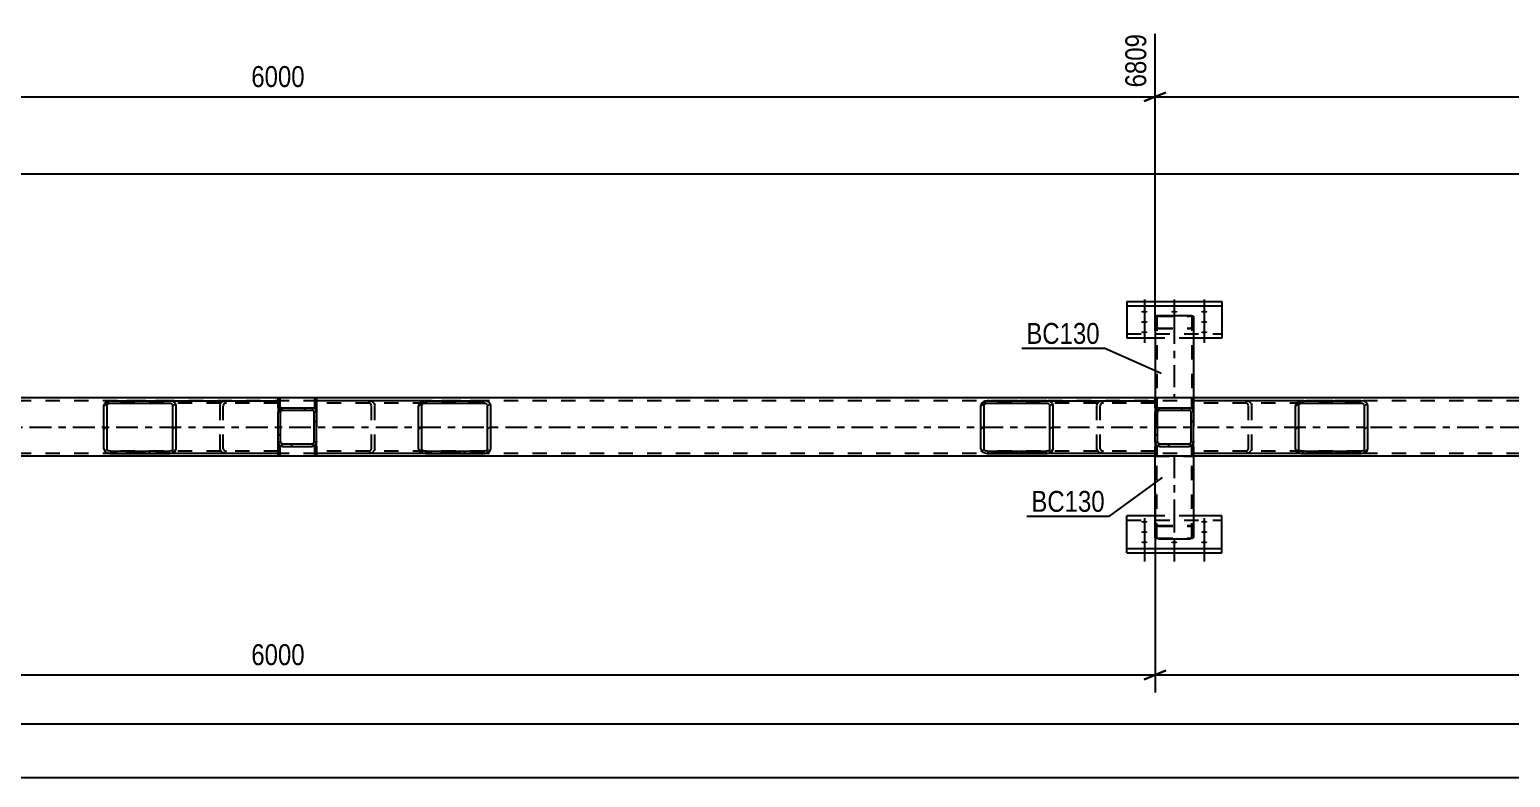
# Model space of a CAD drawing. Header units: millimetres. Extents: x -93 to 748, y -451 to 143.
# Drawn here: x 63.4 to 266, y -289.1 to -186.7 of the extents above; entities that cross this region are included whole.
import ezdxf

# ---------------------------------------------------------------- set-up
doc = ezdxf.new("R2010")
doc.units = ezdxf.units.MM
doc.linetypes.add('DXK_LINE_DOT2', pattern=[3.9198, 1.9599, -1.9599])
doc.linetypes.add('DXK_LINE_DOT3', pattern=[5.9187, 2.979, -0.9799, 0.9799, -0.9799])
doc.styles.add('Arial Narrow', font='ARIALN.TTF', dxfattribs={"height": 0.2})

# ---------------------------------------------------------------- blocks, each defined once
blk = doc.blocks.new('Part-761544515-2363 - 2218')
at = {"color": 2, "linetype": 'Continuous'}
for p, q in [((217.36, -226.01), (217.4, -225.95)), ((217.36, -226.01), (217.36, -237.12)), ((217.4, -225.95), (217.5, -225.89)), ((217.5, -225.89), (217.66, -225.86)), ((217.66, -225.86), (217.84, -225.84)), ((217.84, -225.84), (222.16, -225.84)), ((222.16, -225.84), (222.34, -225.86)), ((222.34, -225.86), (222.5, -225.89)), ((222.5, -225.89), (222.6, -225.95)), ((222.6, -225.95), (222.64, -226.01)), ((222.64, -226.01), (222.64, -237.12))]:
    blk.add_line(p, q, dxfattribs=at)
at = {"color": 7, "linetype": 'DXK_LINE_DOT2'}
for p, q in [((217.62, -225.98), (217.6, -226.01)), ((217.6, -226.01), (217.6, -237.12)), ((217.67, -225.95), (217.62, -225.98)), ((217.75, -225.93), (217.67, -225.95)), ((217.84, -225.93), (217.75, -225.93)), ((217.84, -225.93), (222.16, -225.93)), ((222.25, -225.93), (222.16, -225.93)), ((222.33, -225.95), (222.25, -225.93)), ((222.38, -225.98), (222.33, -225.95)), ((222.4, -226.01), (222.38, -225.98)), ((222.4, -226.01), (222.4, -237.12)), ((217.4, -227.55), (217.36, -227.49)), ((217.5, -227.6), (217.4, -227.55)), ((217.66, -227.64), (217.5, -227.6)), ((217.6, -227.49), (217.62, -227.52)), ((217.62, -227.52), (217.67, -227.54)), ((217.84, -227.65), (217.66, -227.64)), ((217.67, -227.54), (217.75, -227.56)), ((217.75, -227.56), (217.84, -227.57)), ((217.84, -227.57), (222.16, -227.57)), ((217.84, -227.65), (222.16, -227.65)), ((222.16, -227.57), (222.25, -227.56)), ((222.34, -227.64), (222.16, -227.65)), ((222.25, -227.56), (222.33, -227.54)), ((222.33, -227.54), (222.34, -227.54)), ((222.34, -227.54), (222.38, -227.52)), ((222.5, -227.6), (222.34, -227.64)), ((222.38, -227.52), (222.4, -227.49)), ((222.6, -227.55), (222.5, -227.6)), ((222.64, -227.49), (222.6, -227.55)), ((222.64, -237.12), (217.36, -237.12))]:
    blk.add_line(p, q, dxfattribs=at)
at = {"color": 7, "linetype": 'DXK_LINE_DOT3'}
blk.add_line((220, -226.75), (220, -237.12), dxfattribs=at)
blk = doc.blocks.new('Bolt-761544515-2236 - 2218')
at = {"linetype": 'Continuous'}
for points in [[(215.9, -254.24), (215.81, -254.24), (215.72, -254.23), (215.64, -254.21), (215.57, -254.19), (215.52, -254.17), (215.48, -254.14), (215.46, -254.11), (215.46, -254.08), (215.48, -254.05), (215.52, -254.02), (215.57, -253.99), (215.64, -253.97), (215.72, -253.95), (215.81, -253.94), (215.9, -253.94), (215.99, -253.94), (216.08, -253.95), (216.16, -253.97), (216.23, -253.99), (216.28, -254.02), (216.32, -254.05), (216.34, -254.08), (216.34, -254.11), (216.32, -254.14), (216.28, -254.17), (216.23, -254.19), (216.16, -254.21), (216.08, -254.23), (215.99, -254.24)], [(224.1, -254.24), (224.01, -254.24), (223.92, -254.23), (223.84, -254.21), (223.77, -254.19), (223.72, -254.17), (223.68, -254.14), (223.66, -254.11), (223.66, -254.08), (223.68, -254.05), (223.72, -254.02), (223.77, -253.99), (223.84, -253.97), (223.92, -253.95), (224.01, -253.94), (224.1, -253.94), (224.19, -253.94), (224.28, -253.95), (224.36, -253.97), (224.43, -253.99), (224.48, -254.02), (224.52, -254.05), (224.54, -254.08), (224.54, -254.11), (224.52, -254.14), (224.48, -254.17), (224.43, -254.19), (224.36, -254.21), (224.28, -254.23), (224.19, -254.24)], [(215.9, -255.64), (215.81, -255.64), (215.72, -255.63), (215.64, -255.62), (215.57, -255.59), (215.52, -255.57), (215.48, -255.54), (215.46, -255.51), (215.46, -255.48), (215.48, -255.45), (215.52, -255.42), (215.57, -255.39), (215.64, -255.37), (215.72, -255.36), (215.81, -255.35), (215.9, -255.34), (215.99, -255.35), (216.08, -255.36), (216.16, -255.37), (216.23, -255.39), (216.28, -255.42), (216.32, -255.45), (216.34, -255.48), (216.34, -255.51), (216.32, -255.54), (216.28, -255.57), (216.23, -255.59), (216.16, -255.62), (216.08, -255.63), (215.99, -255.64)], [(215.9, -257.05), (215.81, -257.04), (215.72, -257.03), (215.64, -257.02), (215.57, -257), (215.52, -256.97), (215.48, -256.94), (215.46, -256.91), (215.46, -256.88), (215.48, -256.85), (215.52, -256.82), (215.57, -256.8), (215.64, -256.77), (215.72, -256.76), (215.81, -256.75), (215.9, -256.75), (215.99, -256.75), (216.08, -256.76), (216.16, -256.77), (216.23, -256.8), (216.28, -256.82), (216.32, -256.85), (216.34, -256.88), (216.34, -256.91), (216.32, -256.94), (216.28, -256.97), (216.23, -257), (216.16, -257.02), (216.08, -257.03), (215.99, -257.04)], [(220, -257.05), (219.91, -257.04), (219.82, -257.03), (219.74, -257.02), (219.67, -257), (219.62, -256.97), (219.58, -256.94), (219.56, -256.91), (219.56, -256.88), (219.58, -256.85), (219.62, -256.82), (219.67, -256.8), (219.74, -256.77), (219.82, -256.76), (219.91, -256.75), (220, -256.75), (220.09, -256.75), (220.18, -256.76), (220.26, -256.77), (220.33, -256.8), (220.38, -256.82), (220.42, -256.85), (220.44, -256.88), (220.44, -256.91), (220.42, -256.94), (220.38, -256.97), (220.33, -257), (220.26, -257.02), (220.18, -257.03), (220.09, -257.04)], [(224.1, -255.64), (224.01, -255.64), (223.92, -255.63), (223.84, -255.62), (223.77, -255.59), (223.72, -255.57), (223.68, -255.54), (223.66, -255.51), (223.66, -255.48), (223.68, -255.45), (223.72, -255.42), (223.77, -255.39), (223.84, -255.37), (223.92, -255.36), (224.01, -255.35), (224.1, -255.34), (224.19, -255.35), (224.28, -255.36), (224.36, -255.37), (224.43, -255.39), (224.48, -255.42), (224.52, -255.45), (224.54, -255.48), (224.54, -255.51), (224.52, -255.54), (224.48, -255.57), (224.43, -255.59), (224.36, -255.62), (224.28, -255.63), (224.19, -255.64)], [(224.1, -257.05), (224.01, -257.04), (223.92, -257.03), (223.84, -257.02), (223.77, -257), (223.72, -256.97), (223.68, -256.94), (223.66, -256.91), (223.66, -256.88), (223.68, -256.85), (223.72, -256.82), (223.77, -256.8), (223.84, -256.77), (223.92, -256.76), (224.01, -256.75), (224.1, -256.75), (224.19, -256.75), (224.28, -256.76), (224.36, -256.77), (224.43, -256.8), (224.48, -256.82), (224.52, -256.85), (224.54, -256.88), (224.54, -256.91), (224.52, -256.94), (224.48, -256.97), (224.43, -257), (224.36, -257.02), (224.28, -257.03), (224.19, -257.04)]]:
    blk.add_hatch(color=1, dxfattribs=at).paths.add_polyline_path(points)
at = {"color": 1, "linetype": 'Continuous'}
for p, q in [((215.9, -253.6), (215.9, -256.72)), ((215.9, -255.01), (215.9, -258.12)), ((224.1, -253.6), (224.1, -256.72)), ((224.1, -255.01), (224.1, -258.12)), ((215.9, -256.41), (215.9, -259.53)), ((220, -256.41), (220, -259.53)), ((224.1, -256.41), (224.1, -259.53))]:
    blk.add_line(p, q, dxfattribs=at)
at = {"color": 1, "linetype": 'DXK_LINE_DOT2'}
blk.add_line((220, -253.6), (220, -256.72), dxfattribs=at)
blk = doc.blocks.new('Part-761544515-2284 - 2218')
at = {"color": 2, "linetype": 'Continuous'}
for p, q in [((217.36, -256.23), (217.36, -245.12)), ((222.64, -245.12), (222.64, -256.23)), ((217.4, -256.3), (217.36, -256.23)), ((217.5, -256.35), (217.4, -256.3)), ((217.66, -256.38), (217.5, -256.35)), ((217.84, -256.4), (217.66, -256.38)), ((217.84, -256.4), (222.16, -256.4)), ((222.34, -256.38), (222.16, -256.4)), ((222.5, -256.35), (222.34, -256.38)), ((222.6, -256.3), (222.5, -256.35)), ((222.64, -256.23), (222.6, -256.3))]:
    blk.add_line(p, q, dxfattribs=at)
at = {"color": 7, "linetype": 'DXK_LINE_DOT2'}
for p, q in [((217.36, -245.12), (222.64, -245.12)), ((217.6, -256.23), (217.6, -245.12)), ((222.4, -256.23), (222.4, -245.12)), ((217.36, -254.76), (217.4, -254.69)), ((217.4, -254.69), (217.5, -254.64)), ((217.5, -254.64), (217.66, -254.6)), ((217.62, -254.72), (217.6, -254.76)), ((217.67, -254.7), (217.62, -254.72)), ((217.66, -254.6), (217.84, -254.59)), ((217.75, -254.68), (217.67, -254.7)), ((217.84, -254.67), (217.75, -254.68)), ((217.84, -254.59), (222.16, -254.59)), ((217.84, -254.67), (222.16, -254.67)), ((222.16, -254.59), (222.34, -254.6)), ((222.25, -254.68), (222.16, -254.67)), ((222.33, -254.7), (222.25, -254.68)), ((222.33, -254.7), (222.34, -254.7)), ((222.34, -254.6), (222.5, -254.64)), ((222.34, -254.7), (222.38, -254.72)), ((222.4, -254.76), (222.38, -254.72)), ((222.5, -254.64), (222.6, -254.69)), ((222.6, -254.69), (222.64, -254.76)), ((217.6, -256.23), (217.62, -256.26)), ((217.62, -256.26), (217.67, -256.29)), ((217.67, -256.29), (217.75, -256.31)), ((217.75, -256.31), (217.84, -256.31)), ((217.84, -256.31), (222.16, -256.31)), ((222.16, -256.31), (222.25, -256.31)), ((222.25, -256.31), (222.33, -256.29)), ((222.33, -256.29), (222.38, -256.26)), ((222.38, -256.26), (222.4, -256.23))]:
    blk.add_line(p, q, dxfattribs=at)
at = {"color": 7, "linetype": 'DXK_LINE_DOT3'}
blk.add_line((220, -245.12), (220, -255.49), dxfattribs=at)
blk = doc.blocks.new('Part-761544515-2241 - 2218')
at = {"linetype": 'Continuous'}
h = blk.add_hatch(dxfattribs=at)
h.set_pattern_fill('', scale=0.7, style=0, pattern_type=0)
h.set_pattern_definition([(45, (222.246, -243.7118), (-1.57154, 1.57154), [])])
h.paths.add_polyline_path([(222, -243.76), (222.25, -243.71), (222.45, -243.57), (222.59, -243.37), (222.64, -243.12), (222.64, -239.12), (222.59, -238.88), (222.45, -238.67), (222.25, -238.53), (222, -238.48), (218, -238.48), (217.76, -238.53), (217.55, -238.67), (217.41, -238.88), (217.36, -239.12), (217.36, -243.12), (217.41, -243.37), (217.55, -243.57), (217.76, -243.71), (218, -243.76)])
h.paths.add_polyline_path([(217.88, -243.42), (217.77, -243.35), (217.71, -243.24), (217.68, -243.12), (217.68, -239.12), (217.71, -239), (217.77, -238.89), (217.88, -238.82), (218, -238.8), (222, -238.8), (222.12, -238.82), (222.23, -238.89), (222.3, -239), (222.32, -239.12), (222.32, -243.12), (222.3, -243.24), (222.23, -243.35), (222.12, -243.42), (222, -243.44), (218, -243.44)])
at = {"color": 7, "linetype": 'DXK_LINE_DOT2'}
for p, q in [((217.36, -239.12), (217.41, -238.88)), ((217.71, -239), (217.68, -239.12)), ((217.76, -238.53), (218, -238.48)), ((218, -238.8), (217.88, -238.82)), ((218, -238.48), (222, -238.48)), ((218, -238.8), (222, -238.8)), ((222, -238.48), (222.25, -238.53)), ((222.12, -238.82), (222, -238.8)), ((222.32, -239.12), (222.3, -239)), ((222.59, -238.88), (222.64, -239.12)), ((217.36, -243.12), (217.36, -239.12)), ((217.68, -243.12), (217.68, -239.12)), ((222.32, -243.12), (222.32, -239.12)), ((222.64, -243.12), (222.64, -239.12)), ((217.41, -243.37), (217.36, -243.12)), ((217.68, -243.12), (217.71, -243.24)), ((222.3, -243.24), (222.32, -243.12)), ((222.64, -243.12), (222.59, -243.37)), ((218, -243.76), (217.76, -243.71)), ((217.88, -243.42), (218, -243.44)), ((218, -243.44), (222, -243.44)), ((218, -243.76), (222, -243.76)), ((222, -243.44), (222.12, -243.42)), ((222.25, -243.71), (222, -243.76))]:
    blk.add_line(p, q, dxfattribs=at)
at = {"color": 2, "linetype": 'Continuous'}
for p, q in [((217.41, -238.88), (217.36, -239.12)), ((217.68, -239.12), (217.71, -239)), ((218, -238.48), (217.76, -238.53)), ((217.88, -238.82), (218, -238.8)), ((218, -238.48), (222, -238.48)), ((218, -238.8), (222, -238.8)), ((222.25, -238.53), (222, -238.48)), ((222, -238.8), (222.12, -238.82)), ((222.3, -239), (222.32, -239.12)), ((222.64, -239.12), (222.59, -238.88)), ((217.36, -243.12), (217.36, -239.12)), ((217.68, -243.12), (217.68, -239.12)), ((222.32, -243.12), (222.32, -239.12)), ((222.64, -243.12), (222.64, -239.12)), ((217.36, -243.12), (217.41, -243.37)), ((217.71, -243.24), (217.68, -243.12)), ((222.32, -243.12), (222.3, -243.24)), ((222.59, -243.37), (222.64, -243.12)), ((217.76, -243.71), (218, -243.76)), ((218, -243.44), (217.88, -243.42)), ((218, -243.44), (222, -243.44)), ((218, -243.76), (222, -243.76)), ((222.12, -243.42), (222, -243.44)), ((222, -243.76), (222.25, -243.71))]:
    blk.add_line(p, q, dxfattribs=at)
at = {"color": 7, "linetype": 'DXK_LINE_DOT2'}
for centre, radius, start, end in [((218, -239.12), 0.64, 112.5, 157.5), ((218, -239.12), 0.32, 112.5, 157.5), ((222, -239.12), 0.32, 22.5, 67.5), ((222, -239.12), 0.64, 22.5, 67.5), ((218, -243.12), 0.64, 202.5, 247.5), ((218, -243.12), 0.32, 202.5, 247.5), ((222, -243.12), 0.32, 292.5, 337.5), ((222, -243.12), 0.64, 292.5, 337.5)]:
    blk.add_arc(centre, radius, start, end, dxfattribs=at)
at = {"color": 2, "linetype": 'Continuous'}
for centre, radius, start, end in [((218, -239.12), 0.64, 112.5, 157.5), ((218, -239.12), 0.32, 112.5, 157.5), ((222, -239.12), 0.32, 22.5, 67.5), ((222, -239.12), 0.64, 22.5, 67.5), ((218, -243.12), 0.64, 202.5, 247.5), ((218, -243.12), 0.32, 202.5, 247.5), ((222, -243.12), 0.32, 292.5, 337.5), ((222, -243.12), 0.64, 292.5, 337.5)]:
    blk.add_arc(centre, radius, start, end, dxfattribs=at)
blk = doc.blocks.new('Part-761544515-2242 - 2218')
at = {"linetype": 'Continuous'}
h = blk.add_hatch(dxfattribs=at)
h.set_pattern_fill('', scale=0.7, style=0, pattern_type=0)
h.set_pattern_definition([(45, (102.246, -243.7118), (-1.57154, 1.57154), [])])
h.paths.add_polyline_path([(102, -243.76), (102.25, -243.71), (102.45, -243.57), (102.59, -243.37), (102.64, -243.12), (102.64, -239.12), (102.59, -238.88), (102.45, -238.67), (102.25, -238.53), (102, -238.48), (98, -238.48), (97.76, -238.53), (97.55, -238.67), (97.41, -238.88), (97.36, -239.12), (97.36, -243.12), (97.41, -243.37), (97.55, -243.57), (97.76, -243.71), (98, -243.76)])
h.paths.add_polyline_path([(97.88, -243.42), (97.77, -243.35), (97.71, -243.24), (97.68, -243.12), (97.68, -239.12), (97.71, -239), (97.77, -238.89), (97.88, -238.82), (98, -238.8), (102, -238.8), (102.12, -238.82), (102.23, -238.89), (102.3, -239), (102.32, -239.12), (102.32, -243.12), (102.3, -243.24), (102.23, -243.35), (102.12, -243.42), (102, -243.44), (98, -243.44)])
at = {"color": 7, "linetype": 'DXK_LINE_DOT2'}
for p, q in [((97.36, -239.12), (97.41, -238.88)), ((97.71, -239), (97.68, -239.12)), ((97.76, -238.53), (98, -238.48)), ((98, -238.8), (97.88, -238.82)), ((98, -238.48), (102, -238.48)), ((98, -238.8), (102, -238.8)), ((102, -238.48), (102.25, -238.53)), ((102.12, -238.82), (102, -238.8)), ((102.32, -239.12), (102.3, -239)), ((102.59, -238.88), (102.64, -239.12)), ((97.36, -243.12), (97.36, -239.12)), ((97.68, -243.12), (97.68, -239.12)), ((102.32, -243.12), (102.32, -239.12)), ((102.64, -243.12), (102.64, -239.12)), ((97.41, -243.37), (97.36, -243.12)), ((97.68, -243.12), (97.71, -243.24)), ((102.3, -243.24), (102.32, -243.12)), ((102.64, -243.12), (102.59, -243.37)), ((98, -243.76), (97.76, -243.71)), ((97.88, -243.42), (98, -243.44)), ((98, -243.44), (102, -243.44)), ((98, -243.76), (102, -243.76)), ((102, -243.44), (102.12, -243.42)), ((102.25, -243.71), (102, -243.76))]:
    blk.add_line(p, q, dxfattribs=at)
at = {"color": 2, "linetype": 'Continuous'}
for p, q in [((97.41, -238.88), (97.36, -239.12)), ((97.68, -239.12), (97.71, -239)), ((98, -238.48), (97.76, -238.53)), ((97.88, -238.82), (98, -238.8)), ((98, -238.48), (102, -238.48)), ((98, -238.8), (102, -238.8)), ((102.25, -238.53), (102, -238.48)), ((102, -238.8), (102.12, -238.82)), ((102.3, -239), (102.32, -239.12)), ((102.64, -239.12), (102.59, -238.88)), ((97.36, -243.12), (97.36, -239.12)), ((97.68, -243.12), (97.68, -239.12)), ((102.32, -243.12), (102.32, -239.12)), ((102.64, -243.12), (102.64, -239.12)), ((97.36, -243.12), (97.41, -243.37)), ((97.71, -243.24), (97.68, -243.12)), ((102.32, -243.12), (102.3, -243.24)), ((102.59, -243.37), (102.64, -243.12)), ((97.76, -243.71), (98, -243.76)), ((98, -243.44), (97.88, -243.42)), ((98, -243.44), (102, -243.44)), ((98, -243.76), (102, -243.76)), ((102.12, -243.42), (102, -243.44)), ((102, -243.76), (102.25, -243.71))]:
    blk.add_line(p, q, dxfattribs=at)
at = {"color": 7, "linetype": 'DXK_LINE_DOT2'}
for centre, radius, start, end in [((98, -239.12), 0.64, 112.5, 157.5), ((98, -239.12), 0.32, 112.5, 157.5), ((102, -239.12), 0.32, 22.5, 67.5), ((102, -239.12), 0.64, 22.5, 67.5), ((98, -243.12), 0.64, 202.5, 247.5), ((98, -243.12), 0.32, 202.5, 247.5), ((102, -243.12), 0.32, 292.5, 337.5), ((102, -243.12), 0.64, 292.5, 337.5)]:
    blk.add_arc(centre, radius, start, end, dxfattribs=at)
at = {"color": 2, "linetype": 'Continuous'}
for centre, radius, start, end in [((98, -239.12), 0.64, 112.5, 157.5), ((98, -239.12), 0.32, 112.5, 157.5), ((102, -239.12), 0.32, 22.5, 67.5), ((102, -239.12), 0.64, 22.5, 67.5), ((98, -243.12), 0.64, 202.5, 247.5), ((98, -243.12), 0.32, 202.5, 247.5), ((102, -243.12), 0.32, 292.5, 337.5), ((102, -243.12), 0.64, 292.5, 337.5)]:
    blk.add_arc(centre, radius, start, end, dxfattribs=at)
blk = doc.blocks.new('Part-761544515-2381 - 2218')
at = {"color": 2, "linetype": 'Continuous'}
for p, q in [((213.5, -258.32), (213.5, -253.27)), ((217.36, -253.27), (213.5, -253.27)), ((226.5, -253.27), (222.64, -253.27)), ((226.5, -258.32), (226.5, -253.27)), ((213.5, -257.72), (226.5, -257.72)), ((213.5, -258.32), (226.5, -258.32))]:
    blk.add_line(p, q, dxfattribs=at)
at = {"color": 7, "linetype": 'DXK_LINE_DOT2'}
for p, q in [((217.4, -253.27), (217.36, -253.27)), ((222.64, -253.27), (217.4, -253.27)), ((213.5, -253.87), (226.5, -253.87))]:
    blk.add_line(p, q, dxfattribs=at)
blk = doc.blocks.new('Part-761544515-2374 - 2218')
at = {"color": 2, "linetype": 'Continuous'}
for p, q in [((213.5, -223.92), (226.5, -223.92)), ((213.5, -223.92), (213.5, -228.97)), ((213.5, -224.52), (226.5, -224.52)), ((226.5, -223.92), (226.5, -228.97)), ((217.36, -228.97), (213.5, -228.97)), ((226.5, -228.97), (222.64, -228.97))]:
    blk.add_line(p, q, dxfattribs=at)
at = {"color": 7, "linetype": 'DXK_LINE_DOT2'}
for p, q in [((213.5, -228.37), (226.5, -228.37)), ((217.4, -228.97), (217.36, -228.97)), ((222.64, -228.97), (217.4, -228.97))]:
    blk.add_line(p, q, dxfattribs=at)
blk = doc.blocks.new('Part-761544515-2255 - 2218')
at = {"linetype": 'Continuous'}
h = blk.add_hatch(dxfattribs=at)
h.set_pattern_fill('', scale=0.7, style=0, pattern_type=0)
h.set_pattern_definition([(45, (202.8724, -244.6718), (-1.57154, 1.57154), [])])
h.paths.add_polyline_path([(202.54, -244.72), (202.87, -244.67), (203.16, -244.53), (203.35, -244.33), (203.41, -244.08), (203.41, -238.16), (203.35, -237.92), (203.16, -237.71), (202.87, -237.57), (202.54, -237.52), (194.41, -237.52), (194.07, -237.57), (193.79, -237.71), (193.6, -237.92), (193.53, -238.16), (193.53, -244.08), (193.6, -244.33), (193.79, -244.53), (194.07, -244.67), (194.41, -244.72)])
h.paths.add_polyline_path([(194.24, -244.38), (194.1, -244.31), (194, -244.2), (193.97, -244.08), (193.97, -238.16), (194, -238.04), (194.1, -237.93), (194.24, -237.86), (194.41, -237.84), (202.54, -237.84), (202.7, -237.86), (202.85, -237.93), (202.94, -238.04), (202.98, -238.16), (202.98, -244.08), (202.94, -244.2), (202.85, -244.31), (202.7, -244.38), (202.54, -244.4), (194.41, -244.4)])
at = {"color": 2, "linetype": 'Continuous'}
for p, q in [((193.6, -237.92), (193.53, -238.16)), ((193.53, -244.08), (193.53, -238.16)), ((193.97, -238.16), (194, -238.04)), ((193.97, -244.08), (193.97, -238.16)), ((194.41, -237.52), (194.07, -237.57)), ((194.24, -237.86), (194.41, -237.84)), ((194.41, -237.52), (202.54, -237.52)), ((194.41, -237.84), (202.54, -237.84)), ((202.54, -237.52), (217.36, -237.52)), ((202.87, -237.57), (202.54, -237.52)), ((202.54, -237.84), (202.7, -237.86)), ((202.94, -238.04), (202.98, -238.16)), ((202.98, -244.08), (202.98, -238.16)), ((203.41, -238.16), (203.35, -237.92)), ((203.41, -244.08), (203.41, -238.16)), ((217.36, -238.48), (217.36, -239.12)), ((217.36, -243.12), (217.36, -243.76)), ((193.53, -244.08), (193.6, -244.33)), ((194, -244.2), (193.97, -244.08)), ((194.07, -244.67), (194.41, -244.72)), ((194.41, -244.4), (194.24, -244.38)), ((194.41, -244.4), (202.54, -244.4)), ((194.41, -244.72), (202.54, -244.72)), ((202.7, -244.38), (202.54, -244.4)), ((202.54, -244.72), (202.87, -244.67)), ((217.36, -244.72), (202.54, -244.72)), ((202.98, -244.08), (202.94, -244.2)), ((203.35, -244.33), (203.41, -244.08))]:
    blk.add_line(p, q, dxfattribs=at)
at = {"color": 7, "linetype": 'DXK_LINE_DOT2'}
for p, q in [((202.54, -237.52), (194.41, -237.52)), ((217.36, -237.84), (194.41, -237.84)), ((209.42, -238.16), (209.48, -237.92)), ((209.42, -244.08), (209.42, -238.16)), ((209.89, -238.04), (209.86, -238.16)), ((209.86, -244.08), (209.86, -238.16)), ((209.96, -237.57), (210.3, -237.52)), ((210.3, -237.84), (210.13, -237.86)), ((217.36, -237.52), (217.36, -238.48)), ((217.36, -239.12), (217.36, -243.12)), ((217.36, -244.4), (194.41, -244.4)), ((202.54, -244.72), (194.41, -244.72)), ((209.48, -244.33), (209.42, -244.08)), ((209.86, -244.08), (209.89, -244.2)), ((210.3, -244.72), (209.96, -244.67)), ((210.13, -244.38), (210.3, -244.4)), ((217.36, -244.08), (217.36, -243.76)), ((217.36, -244.72), (217.36, -244.08))]:
    blk.add_line(p, q, dxfattribs=at)
at = {"color": 2, "linetype": 'Continuous'}
for centre, radius, start, end in [((194.27, -238.35), 0.802, 104.5547, 147.5896), ((194.34, -238.25), 0.401, 104.5547, 147.5896), ((202.6, -238.25), 0.401, 32.4104, 75.4453), ((202.67, -238.35), 0.802, 32.4104, 75.4453), ((194.27, -243.9), 0.802, 212.4104, 255.4453), ((194.34, -243.99), 0.401, 212.4104, 255.4453), ((202.6, -243.99), 0.401, 284.5547, 327.5896), ((202.67, -243.9), 0.802, 284.5547, 327.5896)]:
    blk.add_arc(centre, radius, start, end, dxfattribs=at)
at = {"color": 7, "linetype": 'DXK_LINE_DOT2'}
for centre, radius, start, end in [((210.16, -238.35), 0.802, 104.5547, 147.5896), ((210.23, -238.25), 0.401, 104.5547, 147.5896), ((210.16, -243.9), 0.802, 212.4104, 255.4453), ((210.23, -243.99), 0.401, 212.4104, 255.4453)]:
    blk.add_arc(centre, radius, start, end, dxfattribs=at)
blk = doc.blocks.new('Part-761544515-2256 - 2218')
at = {"linetype": 'Continuous'}
h = blk.add_hatch(dxfattribs=at)
h.set_pattern_fill('', scale=0.7, style=0, pattern_type=0)
h.set_pattern_definition([(45, (245.929, -244.6718), (-1.57154, 1.57154), [])])
h.paths.add_polyline_path([(245.59, -244.72), (245.93, -244.67), (246.21, -244.53), (246.4, -244.33), (246.47, -244.08), (246.47, -238.16), (246.4, -237.92), (246.21, -237.71), (245.93, -237.57), (245.59, -237.52), (237.47, -237.52), (237.13, -237.57), (236.84, -237.71), (236.65, -237.92), (236.59, -238.16), (236.59, -244.08), (236.65, -244.33), (236.84, -244.53), (237.13, -244.67), (237.47, -244.72)])
h.paths.add_polyline_path([(237.3, -244.38), (237.16, -244.31), (237.06, -244.2), (237.03, -244.08), (237.03, -238.16), (237.06, -238.04), (237.16, -237.93), (237.3, -237.86), (237.47, -237.84), (245.59, -237.84), (245.76, -237.86), (245.9, -237.93), (246, -238.04), (246.03, -238.16), (246.03, -244.08), (246, -244.2), (245.9, -244.31), (245.76, -244.38), (245.59, -244.4), (237.47, -244.4)])
at = {"color": 2, "linetype": 'Continuous'}
for p, q in [((237.47, -237.52), (222.64, -237.52)), ((222.64, -238.48), (222.64, -239.12)), ((236.65, -237.92), (236.59, -238.16)), ((236.59, -244.08), (236.59, -238.16)), ((237.03, -238.16), (237.06, -238.04)), ((237.03, -244.08), (237.03, -238.16)), ((237.47, -237.52), (237.13, -237.57)), ((237.3, -237.86), (237.47, -237.84)), ((237.47, -237.52), (245.59, -237.52)), ((237.47, -237.84), (245.59, -237.84)), ((245.93, -237.57), (245.59, -237.52)), ((245.59, -237.84), (245.76, -237.86)), ((246, -238.04), (246.03, -238.16)), ((246.03, -244.08), (246.03, -238.16)), ((246.47, -238.16), (246.4, -237.92)), ((246.47, -244.08), (246.47, -238.16)), ((222.64, -243.76), (222.64, -243.12)), ((237.47, -244.72), (222.64, -244.72)), ((236.59, -244.08), (236.65, -244.33)), ((237.06, -244.2), (237.03, -244.08)), ((237.13, -244.67), (237.47, -244.72)), ((237.47, -244.4), (237.3, -244.38)), ((237.47, -244.4), (245.59, -244.4)), ((237.47, -244.72), (245.59, -244.72)), ((245.76, -244.38), (245.59, -244.4)), ((245.59, -244.72), (245.93, -244.67)), ((246.03, -244.08), (246, -244.2)), ((246.4, -244.33), (246.47, -244.08))]:
    blk.add_line(p, q, dxfattribs=at)
at = {"color": 7, "linetype": 'DXK_LINE_DOT2'}
for p, q in [((222.64, -237.52), (222.64, -238.48)), ((222.64, -237.52), (222.64, -237.84)), ((245.59, -237.84), (222.64, -237.84)), ((229.71, -237.52), (230.04, -237.57)), ((229.88, -237.86), (229.71, -237.84)), ((230.15, -238.16), (230.11, -238.04)), ((230.15, -244.08), (230.15, -238.16)), ((230.52, -237.92), (230.59, -238.16)), ((230.59, -244.08), (230.59, -238.16)), ((245.59, -237.52), (237.47, -237.52)), ((222.64, -239.12), (222.64, -243.12)), ((222.64, -244.72), (222.64, -243.76)), ((245.59, -244.4), (222.64, -244.4)), ((229.71, -244.4), (229.88, -244.38)), ((230.04, -244.67), (229.71, -244.72)), ((230.11, -244.2), (230.15, -244.08)), ((230.59, -244.08), (230.52, -244.33)), ((245.59, -244.72), (237.47, -244.72))]:
    blk.add_line(p, q, dxfattribs=at)
for centre, radius, start, end in [((229.77, -238.25), 0.401, 32.4104, 75.4453), ((229.84, -238.35), 0.802, 32.4104, 75.4453), ((229.77, -243.99), 0.401, 284.5547, 327.5896), ((229.84, -243.9), 0.802, 284.5547, 327.5896)]:
    blk.add_arc(centre, radius, start, end, dxfattribs=at)
at = {"color": 2, "linetype": 'Continuous'}
for centre, radius, start, end in [((237.33, -238.35), 0.802, 104.5547, 147.5896), ((237.4, -238.25), 0.401, 104.5547, 147.5896), ((245.66, -238.25), 0.401, 32.4104, 75.4453), ((245.73, -238.35), 0.802, 32.4104, 75.4453), ((237.33, -243.9), 0.802, 212.4104, 255.4453), ((237.4, -243.99), 0.401, 212.4104, 255.4453), ((245.66, -243.99), 0.401, 284.5547, 327.5896), ((245.73, -243.9), 0.802, 284.5547, 327.5896)]:
    blk.add_arc(centre, radius, start, end, dxfattribs=at)
blk = doc.blocks.new('Part-761544515-2257 - 2218')
at = {"linetype": 'Continuous'}
h = blk.add_hatch(dxfattribs=at)
h.set_pattern_fill('', scale=0.7, style=0, pattern_type=0)
h.set_pattern_definition([(45, (125.929, -244.6718), (-1.57154, 1.57154), [])])
h.paths.add_polyline_path([(125.59, -244.72), (125.93, -244.67), (126.21, -244.53), (126.4, -244.33), (126.47, -244.08), (126.47, -238.16), (126.4, -237.92), (126.21, -237.71), (125.93, -237.57), (125.59, -237.52), (117.47, -237.52), (117.13, -237.57), (116.84, -237.71), (116.65, -237.92), (116.59, -238.16), (116.59, -244.08), (116.65, -244.33), (116.84, -244.53), (117.13, -244.67), (117.47, -244.72)])
h.paths.add_polyline_path([(117.3, -244.38), (117.16, -244.31), (117.06, -244.2), (117.03, -244.08), (117.03, -238.16), (117.06, -238.04), (117.16, -237.93), (117.3, -237.86), (117.47, -237.84), (125.59, -237.84), (125.76, -237.86), (125.9, -237.93), (126, -238.04), (126.03, -238.16), (126.03, -244.08), (126, -244.2), (125.9, -244.31), (125.76, -244.38), (125.59, -244.4), (117.47, -244.4)])
at = {"color": 2, "linetype": 'Continuous'}
for p, q in [((117.47, -237.52), (102.64, -237.52)), ((102.64, -238.48), (102.64, -239.12)), ((116.65, -237.92), (116.59, -238.16)), ((116.59, -244.08), (116.59, -238.16)), ((117.03, -238.16), (117.06, -238.04)), ((117.03, -244.08), (117.03, -238.16)), ((117.47, -237.52), (117.13, -237.57)), ((117.3, -237.86), (117.47, -237.84)), ((117.47, -237.52), (125.59, -237.52)), ((117.47, -237.84), (125.59, -237.84)), ((125.93, -237.57), (125.59, -237.52)), ((125.59, -237.84), (125.76, -237.86)), ((126, -238.04), (126.03, -238.16)), ((126.03, -244.08), (126.03, -238.16)), ((126.47, -238.16), (126.4, -237.92)), ((126.47, -244.08), (126.47, -238.16)), ((102.64, -243.76), (102.64, -243.12)), ((117.47, -244.72), (102.64, -244.72)), ((116.59, -244.08), (116.65, -244.33)), ((117.06, -244.2), (117.03, -244.08)), ((117.13, -244.67), (117.47, -244.72)), ((117.47, -244.4), (117.3, -244.38)), ((117.47, -244.4), (125.59, -244.4)), ((117.47, -244.72), (125.59, -244.72)), ((125.76, -244.38), (125.59, -244.4)), ((125.59, -244.72), (125.93, -244.67)), ((126.03, -244.08), (126, -244.2)), ((126.4, -244.33), (126.47, -244.08))]:
    blk.add_line(p, q, dxfattribs=at)
at = {"color": 7, "linetype": 'DXK_LINE_DOT2'}
for p, q in [((102.64, -237.52), (102.64, -238.48)), ((125.59, -237.84), (102.64, -237.84)), ((109.71, -237.52), (110.04, -237.57)), ((109.88, -237.86), (109.71, -237.84)), ((110.15, -238.16), (110.11, -238.04)), ((110.15, -244.08), (110.15, -238.16)), ((110.52, -237.92), (110.59, -238.16)), ((110.59, -244.08), (110.59, -238.16)), ((125.59, -237.52), (117.47, -237.52)), ((102.64, -239.12), (102.64, -243.12)), ((102.64, -244.08), (102.64, -243.76)), ((102.64, -244.72), (102.64, -244.08)), ((125.59, -244.4), (102.64, -244.4)), ((109.71, -244.4), (109.88, -244.38)), ((110.04, -244.67), (109.71, -244.72)), ((110.11, -244.2), (110.15, -244.08)), ((110.59, -244.08), (110.52, -244.33)), ((125.59, -244.72), (117.47, -244.72))]:
    blk.add_line(p, q, dxfattribs=at)
for centre, radius, start, end in [((109.77, -238.25), 0.401, 32.4104, 75.4453), ((109.84, -238.35), 0.802, 32.4104, 75.4453), ((109.77, -243.99), 0.401, 284.5547, 327.5896), ((109.84, -243.9), 0.802, 284.5547, 327.5896)]:
    blk.add_arc(centre, radius, start, end, dxfattribs=at)
at = {"color": 2, "linetype": 'Continuous'}
for centre, radius, start, end in [((117.33, -238.35), 0.802, 104.5547, 147.5896), ((117.4, -238.25), 0.401, 104.5547, 147.5896), ((125.66, -238.25), 0.401, 32.4104, 75.4453), ((125.73, -238.35), 0.802, 32.4104, 75.4453), ((117.33, -243.9), 0.802, 212.4104, 255.4453), ((117.4, -243.99), 0.401, 212.4104, 255.4453), ((125.66, -243.99), 0.401, 284.5547, 327.5896), ((125.73, -243.9), 0.802, 284.5547, 327.5896)]:
    blk.add_arc(centre, radius, start, end, dxfattribs=at)
blk = doc.blocks.new('Bolt-761544515-2261 - 2218')
at = {"linetype": 'Continuous'}
for points in [[(215.9, -225.19), (215.99, -225.2), (216.08, -225.21), (216.16, -225.22), (216.23, -225.24), (216.28, -225.27), (216.32, -225.3), (216.34, -225.33), (216.34, -225.36), (216.32, -225.39), (216.28, -225.42), (216.23, -225.45), (216.16, -225.47), (216.08, -225.48), (215.99, -225.49), (215.9, -225.5), (215.81, -225.49), (215.72, -225.48), (215.64, -225.47), (215.57, -225.45), (215.52, -225.42), (215.48, -225.39), (215.46, -225.36), (215.46, -225.33), (215.48, -225.3), (215.52, -225.27), (215.57, -225.24), (215.64, -225.22), (215.72, -225.21), (215.81, -225.2)], [(215.9, -226.6), (215.99, -226.6), (216.08, -226.61), (216.16, -226.63), (216.23, -226.65), (216.28, -226.67), (216.32, -226.7), (216.34, -226.73), (216.34, -226.76), (216.32, -226.79), (216.28, -226.82), (216.23, -226.85), (216.16, -226.87), (216.08, -226.88), (215.99, -226.89), (215.9, -226.9), (215.81, -226.89), (215.72, -226.88), (215.64, -226.87), (215.57, -226.85), (215.52, -226.82), (215.48, -226.79), (215.46, -226.76), (215.46, -226.73), (215.48, -226.7), (215.52, -226.67), (215.57, -226.65), (215.64, -226.63), (215.72, -226.61), (215.81, -226.6)], [(220, -225.19), (220.09, -225.2), (220.18, -225.21), (220.26, -225.22), (220.33, -225.24), (220.38, -225.27), (220.42, -225.3), (220.44, -225.33), (220.44, -225.36), (220.42, -225.39), (220.38, -225.42), (220.33, -225.45), (220.26, -225.47), (220.18, -225.48), (220.09, -225.49), (220, -225.5), (219.91, -225.49), (219.82, -225.48), (219.74, -225.47), (219.67, -225.45), (219.62, -225.42), (219.58, -225.39), (219.56, -225.36), (219.56, -225.33), (219.58, -225.3), (219.62, -225.27), (219.67, -225.24), (219.74, -225.22), (219.82, -225.21), (219.91, -225.2)], [(224.1, -225.19), (224.19, -225.2), (224.28, -225.21), (224.36, -225.22), (224.43, -225.24), (224.48, -225.27), (224.52, -225.3), (224.54, -225.33), (224.54, -225.36), (224.52, -225.39), (224.48, -225.42), (224.43, -225.45), (224.36, -225.47), (224.28, -225.48), (224.19, -225.49), (224.1, -225.5), (224.01, -225.49), (223.92, -225.48), (223.84, -225.47), (223.77, -225.45), (223.72, -225.42), (223.68, -225.39), (223.66, -225.36), (223.66, -225.33), (223.68, -225.3), (223.72, -225.27), (223.77, -225.24), (223.84, -225.22), (223.92, -225.21), (224.01, -225.2)], [(224.1, -226.6), (224.19, -226.6), (224.28, -226.61), (224.36, -226.63), (224.43, -226.65), (224.48, -226.67), (224.52, -226.7), (224.54, -226.73), (224.54, -226.76), (224.52, -226.79), (224.48, -226.82), (224.43, -226.85), (224.36, -226.87), (224.28, -226.88), (224.19, -226.89), (224.1, -226.9), (224.01, -226.89), (223.92, -226.88), (223.84, -226.87), (223.77, -226.85), (223.72, -226.82), (223.68, -226.79), (223.66, -226.76), (223.66, -226.73), (223.68, -226.7), (223.72, -226.67), (223.77, -226.65), (223.84, -226.63), (223.92, -226.61), (224.01, -226.6)], [(215.9, -228), (215.99, -228), (216.08, -228.01), (216.16, -228.03), (216.23, -228.05), (216.28, -228.07), (216.32, -228.1), (216.34, -228.13), (216.34, -228.17), (216.32, -228.2), (216.28, -228.22), (216.23, -228.25), (216.16, -228.27), (216.08, -228.29), (215.99, -228.3), (215.9, -228.3), (215.81, -228.3), (215.72, -228.29), (215.64, -228.27), (215.57, -228.25), (215.52, -228.22), (215.48, -228.2), (215.46, -228.17), (215.46, -228.13), (215.48, -228.1), (215.52, -228.07), (215.57, -228.05), (215.64, -228.03), (215.72, -228.01), (215.81, -228)], [(224.1, -228), (224.19, -228), (224.28, -228.01), (224.36, -228.03), (224.43, -228.05), (224.48, -228.07), (224.52, -228.1), (224.54, -228.13), (224.54, -228.17), (224.52, -228.2), (224.48, -228.22), (224.43, -228.25), (224.36, -228.27), (224.28, -228.29), (224.19, -228.3), (224.1, -228.3), (224.01, -228.3), (223.92, -228.29), (223.84, -228.27), (223.77, -228.25), (223.72, -228.22), (223.68, -228.2), (223.66, -228.17), (223.66, -228.13), (223.68, -228.1), (223.72, -228.07), (223.77, -228.05), (223.84, -228.03), (223.92, -228.01), (224.01, -228)]]:
    blk.add_hatch(color=1, dxfattribs=at).paths.add_polyline_path(points)
at = {"color": 1, "linetype": 'Continuous'}
for p, q in [((215.9, -223.65), (215.9, -226.77)), ((220, -223.65), (220, -226.77)), ((224.1, -223.65), (224.1, -226.77)), ((215.9, -225.06), (215.9, -228.18)), ((215.9, -226.46), (215.9, -229.58)), ((224.1, -225.06), (224.1, -228.18)), ((224.1, -226.46), (224.1, -229.58))]:
    blk.add_line(p, q, dxfattribs=at)
at = {"color": 1, "linetype": 'DXK_LINE_DOT2'}
blk.add_line((220, -226.46), (220, -229.58), dxfattribs=at)
blk = doc.blocks.new('Part-761544515-2262 - 2218')
at = {"linetype": 'Continuous'}
h = blk.add_hatch(dxfattribs=at)
h.set_pattern_fill('', scale=0.7, style=0, pattern_type=0)
h.set_pattern_definition([(45, (82.8724, -244.6718), (-1.57154, 1.57154), [])])
h.paths.add_polyline_path([(82.54, -244.72), (82.87, -244.67), (83.16, -244.53), (83.35, -244.33), (83.41, -244.08), (83.41, -238.16), (83.35, -237.92), (83.16, -237.71), (82.87, -237.57), (82.54, -237.52), (74.41, -237.52), (74.07, -237.57), (73.79, -237.71), (73.6, -237.92), (73.53, -238.16), (73.53, -244.08), (73.6, -244.33), (73.79, -244.53), (74.07, -244.67), (74.41, -244.72)])
h.paths.add_polyline_path([(74.24, -244.38), (74.1, -244.31), (74, -244.2), (73.97, -244.08), (73.97, -238.16), (74, -238.04), (74.1, -237.93), (74.24, -237.86), (74.41, -237.84), (82.54, -237.84), (82.7, -237.86), (82.85, -237.93), (82.94, -238.04), (82.98, -238.16), (82.98, -244.08), (82.94, -244.2), (82.85, -244.31), (82.7, -244.38), (82.54, -244.4), (74.41, -244.4)])
at = {"color": 2, "linetype": 'Continuous'}
for p, q in [((73.6, -237.92), (73.53, -238.16)), ((73.53, -244.08), (73.53, -238.16)), ((73.97, -238.16), (74, -238.04)), ((73.97, -244.08), (73.97, -238.16)), ((74.41, -237.52), (74.07, -237.57)), ((74.24, -237.86), (74.41, -237.84)), ((74.41, -237.52), (82.54, -237.52)), ((74.41, -237.84), (82.54, -237.84)), ((82.54, -237.52), (97.36, -237.52)), ((82.87, -237.57), (82.54, -237.52)), ((82.54, -237.84), (82.7, -237.86)), ((82.94, -238.04), (82.98, -238.16)), ((82.98, -244.08), (82.98, -238.16)), ((83.41, -238.16), (83.35, -237.92)), ((83.41, -244.08), (83.41, -238.16)), ((97.36, -238.48), (97.36, -239.12)), ((97.36, -243.76), (97.36, -243.12)), ((73.53, -244.08), (73.6, -244.33)), ((74, -244.2), (73.97, -244.08)), ((74.07, -244.67), (74.41, -244.72)), ((74.41, -244.4), (74.24, -244.38)), ((74.41, -244.4), (82.54, -244.4)), ((74.41, -244.72), (82.54, -244.72)), ((82.7, -244.38), (82.54, -244.4)), ((82.54, -244.72), (82.87, -244.67)), ((97.36, -244.72), (82.54, -244.72)), ((82.98, -244.08), (82.94, -244.2)), ((83.35, -244.33), (83.41, -244.08))]:
    blk.add_line(p, q, dxfattribs=at)
at = {"color": 7, "linetype": 'DXK_LINE_DOT2'}
for p, q in [((82.54, -237.52), (74.41, -237.52)), ((97.36, -237.84), (74.41, -237.84)), ((89.42, -238.16), (89.48, -237.92)), ((89.42, -244.08), (89.42, -238.16)), ((89.89, -238.04), (89.86, -238.16)), ((89.86, -244.08), (89.86, -238.16)), ((89.96, -237.57), (90.3, -237.52)), ((90.3, -237.84), (90.13, -237.86)), ((97.36, -237.52), (97.36, -238.48)), ((97.36, -243.12), (97.36, -239.12)), ((97.36, -244.4), (74.41, -244.4)), ((82.54, -244.72), (74.41, -244.72)), ((89.48, -244.33), (89.42, -244.08)), ((89.86, -244.08), (89.89, -244.2)), ((90.3, -244.72), (89.96, -244.67)), ((90.13, -244.38), (90.3, -244.4)), ((97.36, -244.08), (97.36, -243.76)), ((97.36, -244.72), (97.36, -244.08))]:
    blk.add_line(p, q, dxfattribs=at)
at = {"color": 2, "linetype": 'Continuous'}
for centre, radius, start, end in [((74.27, -238.35), 0.802, 104.5547, 147.5896), ((74.34, -238.25), 0.401, 104.5547, 147.5896), ((82.6, -238.25), 0.401, 32.4104, 75.4453), ((82.67, -238.35), 0.802, 32.4104, 75.4453), ((74.27, -243.9), 0.802, 212.4104, 255.4453), ((74.34, -243.99), 0.401, 212.4104, 255.4453), ((82.6, -243.99), 0.401, 284.5547, 327.5896), ((82.67, -243.9), 0.802, 284.5547, 327.5896)]:
    blk.add_arc(centre, radius, start, end, dxfattribs=at)
at = {"color": 7, "linetype": 'DXK_LINE_DOT2'}
for centre, radius, start, end in [((90.16, -238.35), 0.802, 104.5547, 147.5896), ((90.23, -238.25), 0.401, 104.5547, 147.5896), ((90.16, -243.9), 0.802, 212.4104, 255.4453), ((90.23, -243.99), 0.401, 212.4104, 255.4453)]:
    blk.add_arc(centre, radius, start, end, dxfattribs=at)
blk = doc.blocks.new('Part-761544515-2498 - 2218')
at = {"color": 7, "linetype": 'DXK_LINE_DOT2'}
for p, q in [((679, -237.52), (-55, -237.52)), ((679, -244.72), (-55, -244.72))]:
    blk.add_line(p, q, dxfattribs=at)
at = {"color": 2, "linetype": 'Continuous'}
for p, q in [((674.2, -237.12), (-50.2, -237.12)), ((674.2, -245.12), (-50.2, -245.12))]:
    blk.add_line(p, q, dxfattribs=at)
at = {"color": 7, "linetype": 'DXK_LINE_DOT3'}
blk.add_line((-55, -241.12), (679, -241.12), dxfattribs=at)
blk = doc.blocks.new('Part-761544515-2506 - 2218')
at = {"color": 2, "linetype": 'Continuous'}
for p, q in [((102.4, -243.76), (102.4, -243.76)), ((102.4, -244.96), (102.4, -243.76)), ((102.64, -243.76), (102.4, -243.76)), ((102.4, -244.96), (102.4, -244.96)), ((102.4, -244.96), (102.64, -244.96)), ((102.64, -243.76), (102.64, -243.76)), ((102.64, -243.76), (102.64, -244.96)), ((102.64, -244.96), (102.64, -244.96))]:
    blk.add_line(p, q, dxfattribs=at)
at = {"color": 7, "linetype": 'DXK_LINE_DOT2'}
for p, q in [((102.4, -244.96), (102.4, -243.76)), ((102.64, -244.96), (102.64, -243.76))]:
    blk.add_line(p, q, dxfattribs=at)
blk = doc.blocks.new('Part-761544515-2507 - 2218')
at = {"color": 2, "linetype": 'Continuous'}
for p, q in [((97.36, -244.96), (97.36, -243.76)), ((97.6, -243.76), (97.36, -243.76)), ((97.6, -244.96), (97.36, -244.96)), ((97.6, -243.76), (97.6, -244.96)), ((97.6, -243.76), (97.6, -244.96))]:
    blk.add_line(p, q, dxfattribs=at)
at = {"color": 7, "linetype": 'DXK_LINE_DOT2'}
for p, q in [((97.36, -244.96), (97.36, -243.76)), ((97.6, -243.76), (97.6, -243.76)), ((97.6, -244.96), (97.6, -244.96))]:
    blk.add_line(p, q, dxfattribs=at)
blk = doc.blocks.new('Part-761544515-2510 - 2218')
at = {"color": 2, "linetype": 'Continuous'}
for p, q in [((97.36, -238.48), (97.36, -237.28)), ((97.36, -237.28), (97.6, -237.28)), ((97.6, -238.48), (97.36, -238.48)), ((97.6, -237.28), (97.6, -238.48)), ((97.6, -238.48), (97.6, -237.28))]:
    blk.add_line(p, q, dxfattribs=at)
at = {"color": 7, "linetype": 'DXK_LINE_DOT2'}
for p, q in [((97.36, -238.48), (97.36, -237.28)), ((97.6, -237.28), (97.6, -237.28)), ((97.6, -238.48), (97.6, -238.48))]:
    blk.add_line(p, q, dxfattribs=at)
blk = doc.blocks.new('Part-761544515-2514 - 2218')
at = {"color": 2, "linetype": 'Continuous'}
for p, q in [((217.36, -244.96), (217.36, -243.76)), ((217.6, -243.76), (217.36, -243.76)), ((217.6, -244.96), (217.36, -244.96)), ((217.6, -243.76), (217.6, -244.96)), ((217.6, -243.76), (217.6, -244.96))]:
    blk.add_line(p, q, dxfattribs=at)
at = {"color": 7, "linetype": 'DXK_LINE_DOT2'}
for p, q in [((217.36, -244.96), (217.36, -243.76)), ((217.6, -243.76), (217.6, -243.76)), ((217.6, -244.96), (217.6, -244.96))]:
    blk.add_line(p, q, dxfattribs=at)
blk = doc.blocks.new('Part-761544515-2515 - 2218')
at = {"color": 2, "linetype": 'Continuous'}
for p, q in [((217.36, -238.48), (217.36, -237.28)), ((217.36, -237.28), (217.6, -237.28)), ((217.6, -238.48), (217.36, -238.48)), ((217.6, -237.28), (217.6, -238.48)), ((217.6, -238.48), (217.6, -237.28))]:
    blk.add_line(p, q, dxfattribs=at)
at = {"color": 7, "linetype": 'DXK_LINE_DOT2'}
for p, q in [((217.36, -238.48), (217.36, -237.28)), ((217.6, -237.28), (217.6, -237.28)), ((217.6, -238.48), (217.6, -238.48))]:
    blk.add_line(p, q, dxfattribs=at)
blk = doc.blocks.new('Part-761544515-2527 - 2218')
at = {"color": 2, "linetype": 'Continuous'}
for p, q in [((222.4, -237.28), (222.4, -237.28)), ((222.64, -237.28), (222.4, -237.28)), ((222.4, -238.48), (222.4, -237.28)), ((222.4, -238.48), (222.4, -238.48)), ((222.64, -238.48), (222.4, -238.48)), ((222.64, -237.28), (222.64, -237.28)), ((222.64, -237.28), (222.64, -238.48)), ((222.64, -238.48), (222.64, -238.48))]:
    blk.add_line(p, q, dxfattribs=at)
at = {"color": 7, "linetype": 'DXK_LINE_DOT2'}
for p, q in [((222.4, -238.48), (222.4, -237.28)), ((222.64, -237.28), (222.64, -238.48))]:
    blk.add_line(p, q, dxfattribs=at)
blk = doc.blocks.new('Part-761544515-2528 - 2218')
at = {"color": 2, "linetype": 'Continuous'}
for p, q in [((222.4, -243.76), (222.4, -243.76)), ((222.4, -244.96), (222.4, -243.76)), ((222.64, -243.76), (222.4, -243.76)), ((222.4, -244.96), (222.4, -244.96)), ((222.4, -244.96), (222.64, -244.96)), ((222.64, -243.76), (222.64, -243.76)), ((222.64, -243.76), (222.64, -244.96)), ((222.64, -244.96), (222.64, -244.96))]:
    blk.add_line(p, q, dxfattribs=at)
at = {"color": 7, "linetype": 'DXK_LINE_DOT2'}
for p, q in [((222.4, -244.96), (222.4, -243.76)), ((222.64, -244.96), (222.64, -243.76))]:
    blk.add_line(p, q, dxfattribs=at)
blk = doc.blocks.new('Part-761544515-2533 - 2218')
at = {"color": 2, "linetype": 'Continuous'}
for p, q in [((102.4, -237.28), (102.4, -237.28)), ((102.64, -237.28), (102.4, -237.28)), ((102.4, -238.48), (102.4, -237.28)), ((102.4, -238.48), (102.4, -238.48)), ((102.64, -238.48), (102.4, -238.48)), ((102.64, -237.28), (102.64, -237.28)), ((102.64, -237.28), (102.64, -238.48)), ((102.64, -238.48), (102.64, -238.48))]:
    blk.add_line(p, q, dxfattribs=at)
at = {"color": 7, "linetype": 'DXK_LINE_DOT2'}
for p, q in [((102.4, -238.48), (102.4, -237.28)), ((102.64, -237.28), (102.64, -238.48))]:
    blk.add_line(p, q, dxfattribs=at)
blk = doc.blocks.new('StraightDimension-761544515-13167 - 2218')
at = {"color": 7, "linetype": 'Continuous'}
for p, q in [((217.36, -250.14), (217.36, -277.45)), ((218.86, -274.45), (215.86, -275.65)), ((217.36, -275.05), (457.36, -275.05))]:
    blk.add_line(p, q, dxfattribs=at)
blk = doc.blocks.new('StraightDimension-761544515-13168 - 2218')
at = {"color": 7, "linetype": 'Continuous'}
for p, q in [((217.36, -250.14), (217.36, -277.45)), ((-22.64, -275.05), (217.36, -275.05)), ((215.86, -275.65), (218.86, -274.45))]:
    blk.add_line(p, q, dxfattribs=at)
at = {"color": 0}
blk.add_wipeout([(101.62, -274.3), (101.62, -270.1), (93.1, -270.1), (93.1, -274.3)], dxfattribs=at)
at = {"color": 3, "style": 'Arial Narrow'}
blk.add_text('6000', height=2.863, dxfattribs=at).set_placement((93.7, -273.7))
blk = doc.blocks.new('StraightDimension-761544515-2535 - 2218')
at = {"color": 7, "linetype": 'Continuous'}
blk.add_line((-7.43, -206.48), (679, -206.48), dxfattribs=at)
blk = doc.blocks.new('StraightDimension-761544515-13407 - 2218')
at = {"color": 7, "linetype": 'Continuous'}
blk.add_line((-55, -281.74), (679, -281.74), dxfattribs=at)
blk = doc.blocks.new('StraightDimension-761544515-13500 - 2218')
at = {"color": 7, "linetype": 'Continuous'}
blk.add_line((-56, -289.06), (680, -289.06), dxfattribs=at)
blk = doc.blocks.new('StraightDimension-761544515-13522 - 2218')
at = {"color": 7, "linetype": 'Continuous'}
for p, q in [((217.36, -227.97), (217.36, -187.33)), ((218.86, -195.34), (215.86, -196.54)), ((217.36, -195.94), (457.36, -195.94))]:
    blk.add_line(p, q, dxfattribs=at)
blk = doc.blocks.new('StraightDimension-761544515-13523 - 2218')
at = {"color": 7, "linetype": 'Continuous'}
for p, q in [((217.36, -227.97), (217.36, -187.33)), ((-22.64, -195.94), (217.36, -195.94)), ((215.86, -196.54), (218.86, -195.34))]:
    blk.add_line(p, q, dxfattribs=at)
at = {"color": 0, "linetype": 'Continuous'}
blk.add_wipeout([(216.76, -186.73), (212.56, -186.73), (212.56, -195.24), (216.76, -195.24)], dxfattribs=at)
at = {"color": 0}
blk.add_wipeout([(101.62, -195.19), (101.62, -190.99), (93.1, -190.99), (93.1, -195.19)], dxfattribs=at)
at = {"color": 3, "linetype": 'Continuous', "style": 'Arial Narrow'}
blk.add_text('6809', height=2.863, rotation=90.0002, dxfattribs=at).set_placement((216.16, -194.64))
at = {"color": 3, "style": 'Arial Narrow'}
blk.add_text('6000', height=2.863, dxfattribs=at).set_placement((93.7, -194.59))
blk = doc.blocks.new('Mark-761544515-2359 - 2218')
at = {"color": 0}
blk.add_wipeout([(209.8, -229.74), (209.8, -226.74), (199.75, -226.74), (199.75, -229.74)], dxfattribs=at)
blk.add_wipeout([(209.8, -229.74), (209.8, -226.74), (199.75, -226.74), (199.75, -229.74)], dxfattribs=at)
at = {"color": 30, "linetype": 'Continuous'}
for p in [(199.15, -230.34), (218.19, -233.78)]:
    blk.add_line(p, (210.4, -230.34), dxfattribs=at)
at = {"color": 3, "style": 'Arial Narrow'}
blk.add_text('BC130', height=2.863, dxfattribs=at).set_placement((199.75, -229.74))
blk = doc.blocks.new('Mark-761544515-2280 - 2218')
at = {"color": 0}
blk.add_wipeout([(210.49, -252.72), (210.49, -249.72), (200.44, -249.72), (200.44, -252.72)], dxfattribs=at)
blk.add_wipeout([(210.49, -252.72), (210.49, -249.72), (200.44, -249.72), (200.44, -252.72)], dxfattribs=at)
at = {"color": 30, "linetype": 'Continuous'}
for p in [(218.33, -248.02), (199.84, -253.32)]:
    blk.add_line(p, (211.09, -253.32), dxfattribs=at)
at = {"color": 3, "style": 'Arial Narrow'}
blk.add_text('BC130', height=2.863, dxfattribs=at).set_placement((200.44, -252.72))

msp = doc.modelspace()

# ---------------------------------------------------------------- block references
for name in ['Part-761544515-2374 - 2218', 'Bolt-761544515-2261 - 2218', 'Part-761544515-2363 - 2218', 'Part-761544515-2498 - 2218', 'Part-761544515-2262 - 2218', 'Part-761544515-2510 - 2218', 'Part-761544515-2242 - 2218', 'Part-761544515-2533 - 2218', 'Part-761544515-2257 - 2218', 'Part-761544515-2255 - 2218', 'Part-761544515-2515 - 2218', 'Part-761544515-2241 - 2218', 'Part-761544515-2527 - 2218', 'Part-761544515-2256 - 2218', 'Part-761544515-2507 - 2218', 'Part-761544515-2506 - 2218', 'Part-761544515-2514 - 2218', 'Part-761544515-2284 - 2218', 'Part-761544515-2528 - 2218', 'Part-761544515-2381 - 2218', 'Bolt-761544515-2236 - 2218']:
    msp.add_blockref(name, (0, 0))

# ---------------------------------------------------------------- next in the draw order: block references
for name in ['StraightDimension-761544515-2535 - 2218', 'StraightDimension-761544515-13167 - 2218']:
    msp.add_blockref(name, (0, 0))

# ---------------------------------------------------------------- next in the draw order: block references
for name in ['StraightDimension-761544515-13522 - 2218', 'StraightDimension-761544515-13168 - 2218']:
    msp.add_blockref(name, (0, 0))

# ---------------------------------------------------------------- next in the draw order: block references
for name in ['StraightDimension-761544515-13523 - 2218', 'StraightDimension-761544515-13407 - 2218']:
    msp.add_blockref(name, (0, 0))

# ---------------------------------------------------------------- next in the draw order: block references
for name in ['Mark-761544515-2359 - 2218', 'StraightDimension-761544515-13500 - 2218']:
    msp.add_blockref(name, (0, 0))

# ---------------------------------------------------------------- next in the draw order: block references
msp.add_blockref('Mark-761544515-2280 - 2218', (0, 0))

doc.saveas('drawing.dxf')
